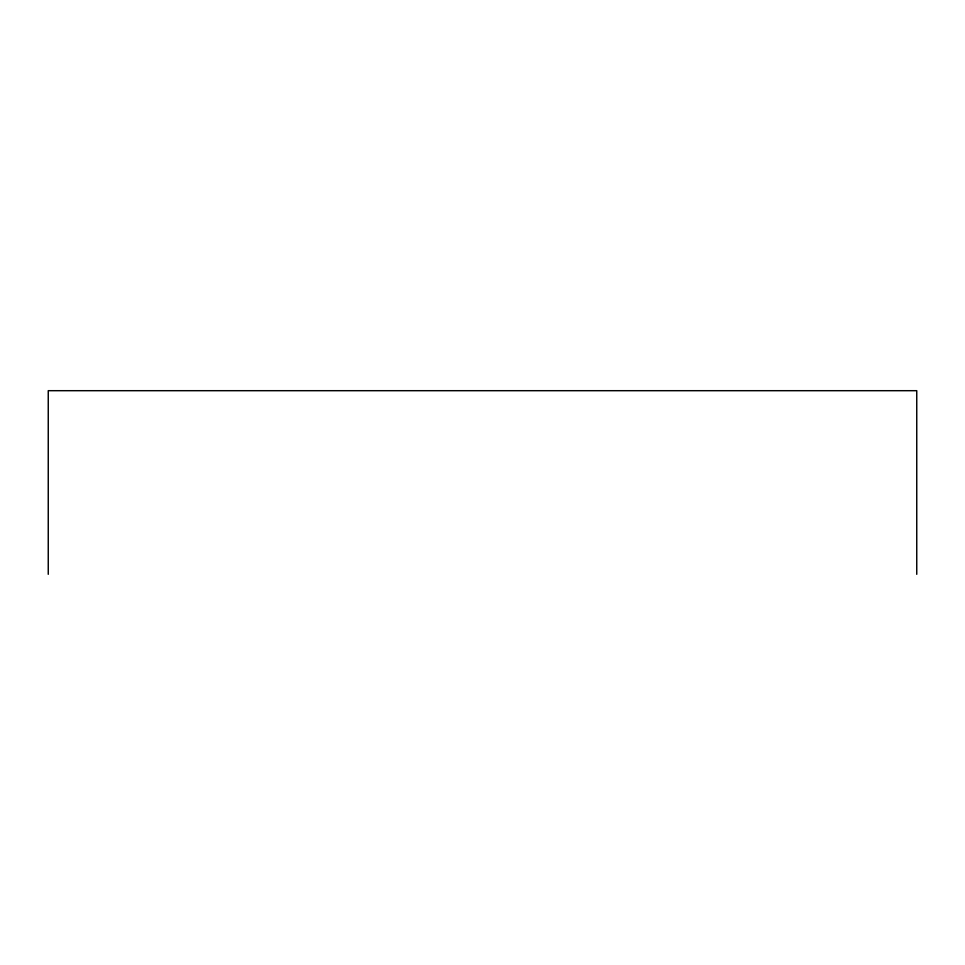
<?xml version="1.0" encoding="UTF-8"?>
<svg xmlns="http://www.w3.org/2000/svg" width="965" height="965" viewBox="0 0 965 965"><rect width="100%" height="100%" fill="white"/><g stroke="black" fill="none" stroke-linecap="round" stroke-linejoin="round"><path stroke-width="1.45" d="M916.75 574.308L916.75 390.692L48.25 390.692L48.25 574.308"/></g></svg>
